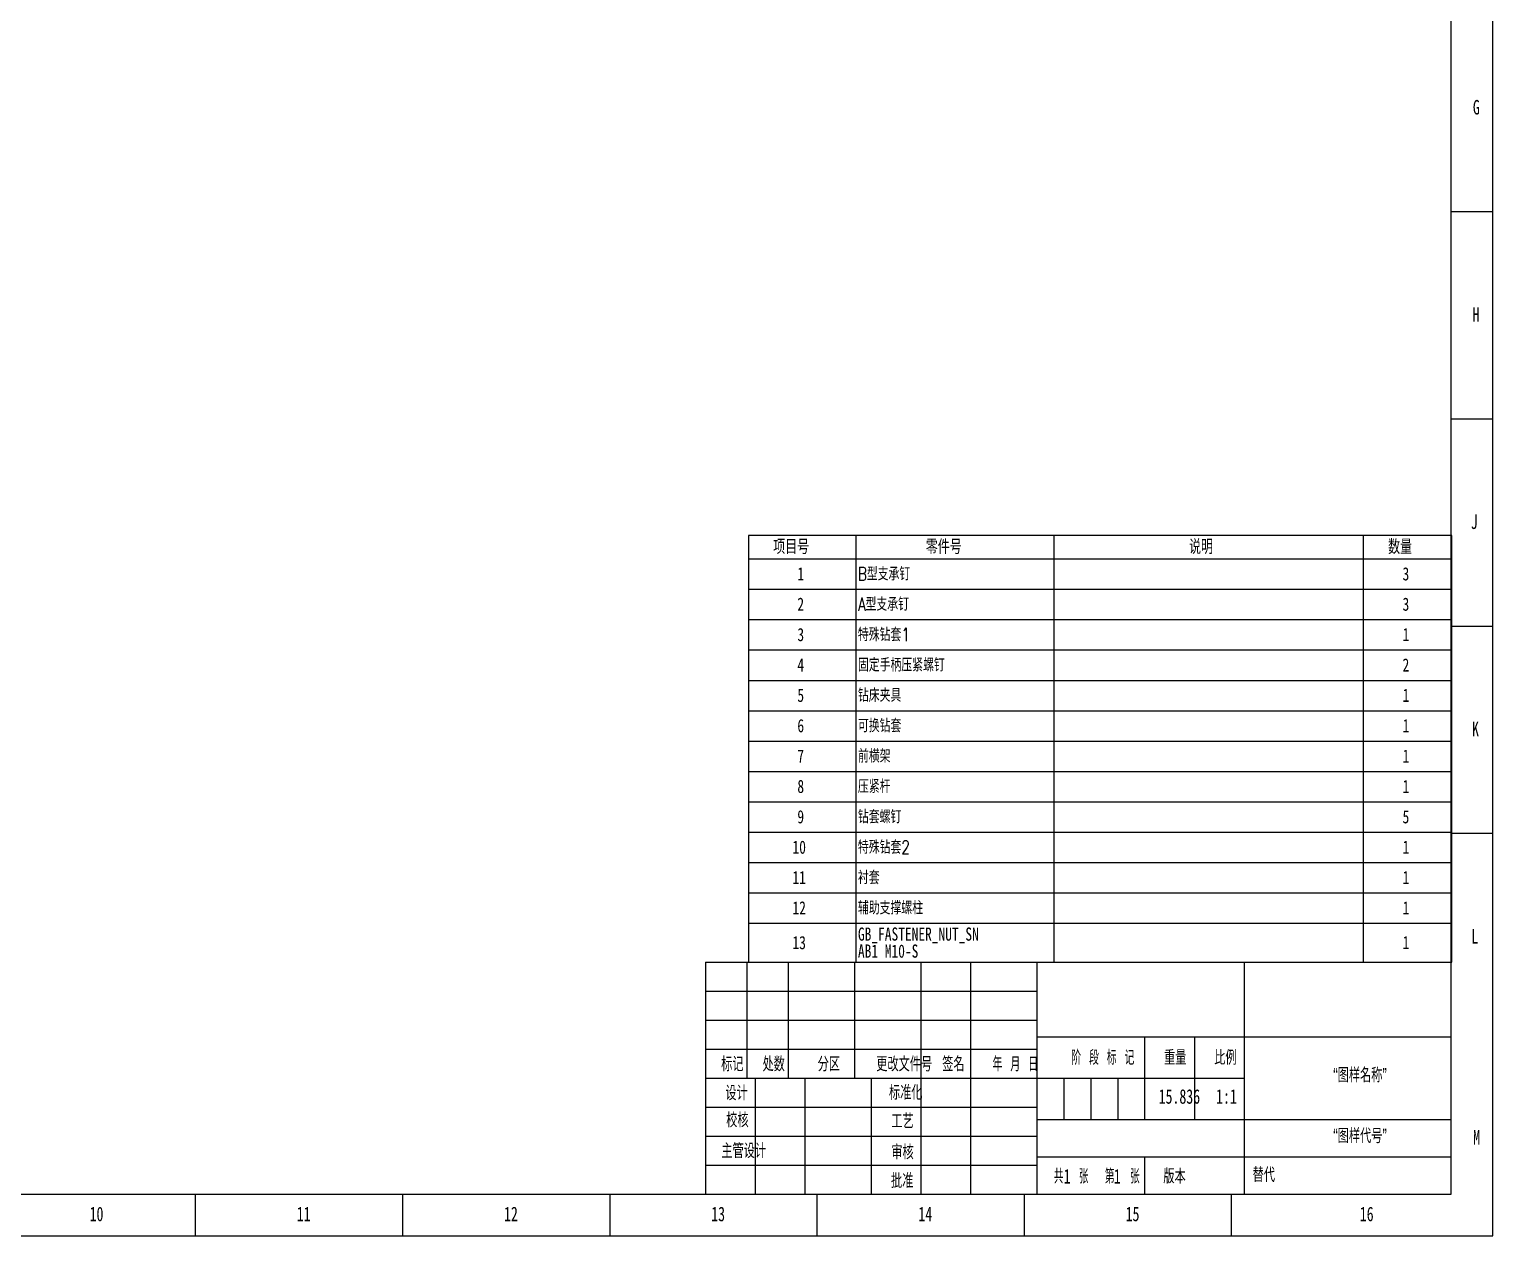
# Model space of a CAD drawing. Header units: millimetres. Extents: x 0 to 841, y 0 to 594.
# Drawn here: x 487.9 to 841, y 0 to 291.1 of the extents above; entities that cross this region are included whole.
import ezdxf

# ---------------------------------------------------------------- set-up
doc = ezdxf.new("R2010")
doc.units = ezdxf.units.MM
for name, color, linetype in [('10', 7, 'Continuous'), ('5', 7, 'Continuous'), ('SLD-0', 7, 'Continuous')]:
    doc.layers.add(name, color=color, linetype=linetype)
doc.styles.add('SLDTEXTSTYLE0', font='TXT', dxfattribs={"width": 0.7, "bigfont": 'bigfont'})
doc.styles.add('SLDTEXTSTYLE1', font='TXT', dxfattribs={"width": 0.62, "bigfont": 'bigfont'})
doc.styles.add('SLDTEXTSTYLE2', font='TXT', dxfattribs={"width": 0.614286, "bigfont": 'bigfont'})
doc.styles.add('SLDTEXTSTYLE3', font='TXT', dxfattribs={"width": 0.6, "bigfont": 'bigfont'})
doc.styles.add('SLDTEXTSTYLE4', font='TXT', dxfattribs={"width": 0.7})
doc.styles.add('SLDTEXTSTYLE5', font='TXT', dxfattribs={"width": 0.75, "bigfont": 'bigfont'})
doc.styles.add('SLDTEXTSTYLE6', font='TXT', dxfattribs={"width": 0.75})

# ---------------------------------------------------------------- blocks, each defined once
blk = doc.blocks.new('SW_TABLEANNOTATION_0')
at = {"layer": '10', "color": 0}
for p, q in [((0, 0), (0, -102.99)), ((169.69, 0), (0, 0)), ((25.88, 0), (25.88, -5.66)), ((73.63, 0), (73.63, -5.66)), ((148.26, 0), (148.26, -5.66)), ((169.69, -102.99), (169.69, 0)), ((0, -5.66), (169.69, -5.66)), ((25.88, -5.66), (25.88, -102.99)), ((73.63, -5.66), (73.63, -102.99)), ((148.26, -5.66), (148.26, -102.99)), ((0, -12.99), (169.69, -12.99)), ((0, -20.31), (169.69, -20.31)), ((0, -27.64), (169.69, -27.64)), ((0, -34.97), (169.69, -34.97)), ((0, -42.29), (169.69, -42.29)), ((0, -49.62), (169.69, -49.62)), ((0, -56.95), (169.69, -56.95)), ((0, -64.28), (169.69, -64.28)), ((0, -71.6), (169.69, -71.6)), ((0, -78.93), (169.69, -78.93)), ((0, -86.26), (169.69, -86.26)), ((0, -93.58), (169.69, -93.58)), ((0, -102.99), (169.69, -102.99))]:
    blk.add_line(p, q, dxfattribs=at)
at = {"layer": '10', "color": 0, "attachment_point": 1}
for s, insert, char_height, style in [('项\\M+196DA\\M+18D86', (5.94, -1.01), 3.5, 'SLDTEXTSTYLE5'), ('\\M+197EB\\M+18C8F\\M+18D86', (42.76, -1.01), 3.5, 'SLDTEXTSTYLE5'), ('说\\M+196BE', (106.28, -1.01), 3.5, 'SLDTEXTSTYLE5'), ('\\M+19094\\M+197CA', (154.31, -1.01), 3.5, 'SLDTEXTSTYLE5'), ('1', (11.77, -7.69), 3.17, 'SLDTEXTSTYLE6'), ('B\\M+18C5E\\M+18E78\\M+18FB3钉', (26.38, -7.69), 3.175, 'SLDTEXTSTYLE5'), ('3', (157.8, -7.69), 3.17, 'SLDTEXTSTYLE6'), ('2', (11.77, -15.01), 3.17, 'SLDTEXTSTYLE6'), ('A\\M+18C5E\\M+18E78\\M+18FB3钉', (26.38, -15.01), 3.175, 'SLDTEXTSTYLE5'), ('3', (157.8, -15.01), 3.17, 'SLDTEXTSTYLE6'), ('3', (11.77, -22.34), 3.17, 'SLDTEXTSTYLE6'), ('\\M+193C1\\M+18EEA钻\\M+193851', (26.38, -22.34), 3.175, 'SLDTEXTSTYLE5'), ('1', (157.8, -22.34), 3.17, 'SLDTEXTSTYLE6'), ('4', (11.77, -29.67), 3.17, 'SLDTEXTSTYLE6'), ('\\M+18CC5\\M+192E8\\M+18EE8\\M+195BF压紧\\M+19786钉', (26.38, -29.67), 3.175, 'SLDTEXTSTYLE5'), ('2', (157.8, -29.67), 3.17, 'SLDTEXTSTYLE6'), ('5', (11.77, -36.99), 3.17, 'SLDTEXTSTYLE6'), ('钻\\M+18FB0夹\\M+18BEF', (26.38, -36.99), 3.175, 'SLDTEXTSTYLE5'), ('1', (157.8, -36.99), 3.17, 'SLDTEXTSTYLE6'), ('6', (11.77, -44.32), 3.17, 'SLDTEXTSTYLE6'), ('\\M+189C2换钻\\M+19385', (26.38, -44.32), 3.175, 'SLDTEXTSTYLE5'), ('1', (157.8, -44.32), 3.17, 'SLDTEXTSTYLE6'), ('7', (11.77, -51.65), 3.17, 'SLDTEXTSTYLE6'), ('\\M+1914F\\M+189A1\\M+189CB', (26.38, -51.65), 3.175, 'SLDTEXTSTYLE5'), ('1', (157.8, -51.65), 3.17, 'SLDTEXTSTYLE6'), ('8', (11.77, -58.97), 3.17, 'SLDTEXTSTYLE6'), ('压紧\\M+19E57', (26.38, -58.97), 3.175, 'SLDTEXTSTYLE5'), ('1', (157.8, -58.97), 3.17, 'SLDTEXTSTYLE6'), ('9', (11.77, -66.3), 3.17, 'SLDTEXTSTYLE6'), ('钻\\M+19385\\M+19786钉', (26.38, -66.3), 3.175, 'SLDTEXTSTYLE5'), ('5', (157.8, -66.3), 3.17, 'SLDTEXTSTYLE6'), ('10', (10.59, -73.63), 3.175, 'SLDTEXTSTYLE6'), ('\\M+193C1\\M+18EEA钻\\M+193852', (26.38, -73.63), 3.175, 'SLDTEXTSTYLE5'), ('1', (157.8, -73.63), 3.17, 'SLDTEXTSTYLE6'), ('11', (10.59, -80.95), 3.175, 'SLDTEXTSTYLE6'), ('衬\\M+19385', (26.38, -80.95), 3.175, 'SLDTEXTSTYLE5'), ('1', (157.8, -80.95), 3.17, 'SLDTEXTSTYLE6'), ('辅\\M+18F95\\M+18E78撑\\M+19786\\M+1928C', (26.38, -88.28), 3.175, 'SLDTEXTSTYLE5'), ('12', (10.59, -88.28), 3.175, 'SLDTEXTSTYLE6'), ('1', (157.8, -88.28), 3.17, 'SLDTEXTSTYLE6'), ('GB_FASTENER_NUT_SN', (26.38, -94.6), 3.175, 'SLDTEXTSTYLE6'), ('13', (10.59, -96.65), 3.175, 'SLDTEXTSTYLE6'), ('AB1 M10-S', (26.38, -98.7), 3.175, 'SLDTEXTSTYLE6'), ('1', (157.8, -96.65), 3.17, 'SLDTEXTSTYLE6')]:
    blk.add_mtext(s, dxfattribs=dict(at, insert=insert, char_height=char_height, style=style))

msp = doc.modelspace()

# ---------------------------------------------------------------- linework, layer by layer
at = {"layer": '5', "color": 7}
for p, q in [((841, 0), (841, 594)), ((651, 59), (731, 59)), ((651, 52), (731, 52)), ((737.5, 38), (737.5, 28)), ((744, 38), (744, 28)), ((750.5, 38), (750.5, 28)), ((0, 0), (841, 0))]:
    msp.add_line(p, q, dxfattribs=at)
at = {"layer": '5', "color": 7, "lineweight": 25}
for p, q in [((831, 10), (831, 584)), ((651, 66), (831, 66)), ((651, 66), (651, 10)), ((661, 66), (661, 38)), ((671, 66), (671, 38)), ((687, 66), (687, 38)), ((703, 66), (703, 10)), ((715, 66), (715, 10)), ((731, 66), (731, 10)), ((781, 66), (781, 38)), ((731, 48), (831, 48)), ((757, 48), (757, 28)), ((769, 48), (769, 28)), ((651, 45), (731, 45)), ((651, 38), (781, 38)), ((663, 38), (663, 10)), ((675, 38), (675, 10)), ((691, 38), (691, 10)), ((781, 38), (781, 10)), ((651, 31), (731, 31)), ((731, 28), (831, 28)), ((651, 24), (731, 24)), ((731, 19), (831, 19.03)), ((651, 17), (731, 17)), ((0, 10), (831, 10))]:
    msp.add_line(p, q, dxfattribs=at)
at = {"layer": '5'}
for p, q in [((841, 247), (831, 247)), ((841, 197), (831, 197)), ((841, 147), (831, 147)), ((841, 97), (831, 97)), ((528, 0), (528, 10)), ((578, 0), (578, 10)), ((628, 0), (628, 10)), ((678, 0), (678, 10)), ((728, 0), (728, 10)), ((778, 0), (778, 10))]:
    msp.add_line(p, q, dxfattribs=at)
at = {"layer": '5', "lineweight": 25}
msp.add_line((757, 19.01), (757, 10), dxfattribs=at)

# ---------------------------------------------------------------- block references
at = {"layer": '10'}
msp.add_blockref('SW_TABLEANNOTATION_0', (661.44, 168.96), dxfattribs=at)

# ---------------------------------------------------------------- texts
at = {"layer": '10', "char_height": 3.5}
for s, insert, attachment_point, style in [('G', (837.04, 274), 2, 'SLDTEXTSTYLE4'), ('H', (836.93, 224), 2, 'SLDTEXTSTYLE4'), ('J', (836.52, 174), 2, 'SLDTEXTSTYLE4'), ('K', (836.82, 124), 2, 'SLDTEXTSTYLE4'), ('L', (836.68, 74), 2, 'SLDTEXTSTYLE4'), ('\\M+18167图样\\M+196BC\\M+18FCC\\M+18168', (808.99, 40.49), 2, 'SLDTEXTSTYLE0'), ('15.836', (765.39, 35.35), 2, 'SLDTEXTSTYLE4'), ('1:1', (776.75, 35.35), 2, 'SLDTEXTSTYLE4'), ('\\M+18D5A\\M+18A6A', (658.73, 29.67), 2, 'SLDTEXTSTYLE0'), ('\\M+18167图样\\M+191E3\\M+18D86\\M+18168', (808.99, 25.83), 2, 'SLDTEXTSTYLE0'), ('M', (837.1, 25.5), 2, 'SLDTEXTSTYLE4'), ('\\M+18EE5\\M+18AC7设计', (660.26, 22.22), 2, 'SLDTEXTSTYLE0'), ('1', (737.45, 16.09), 1, 'SLDTEXTSTYLE4'), ('1', (749.57, 16.09), 1, 'SLDTEXTSTYLE4'), ('10', (504.09, 7), 2, 'SLDTEXTSTYLE4'), ('11', (554.09, 7), 2, 'SLDTEXTSTYLE4'), ('12', (604.09, 7), 2, 'SLDTEXTSTYLE4'), ('13', (654.09, 7), 2, 'SLDTEXTSTYLE4'), ('14', (704.09, 7), 2, 'SLDTEXTSTYLE4'), ('15', (754.09, 7), 2, 'SLDTEXTSTYLE4'), ('16', (810.59, 7), 2, 'SLDTEXTSTYLE4')]:
    msp.add_mtext(s, dxfattribs=dict(at, insert=insert, attachment_point=attachment_point, style=style))
at = {"layer": '10', "color": 7, "char_height": 3.5, "attachment_point": 2}
for s, insert, style in [('标记', (657.52, 43.15), 'SLDTEXTSTYLE0'), ('处\\M+19094', (667.5, 43.15), 'SLDTEXTSTYLE0'), ('\\M+195AA\\M+18BE6', (680.8, 43.15), 'SLDTEXTSTYLE0'), ('\\M+18D58\\M+189FC\\M+195B6\\M+18C8F\\M+18D86', (698.99, 43.15), 'SLDTEXTSTYLE0'), ('签\\M+196BC', (710.85, 43.15), 'SLDTEXTSTYLE0'), ('\\M+1944E \\M+18C8E \\M+193FA', (725.8, 43.15), 'SLDTEXTSTYLE1'), ('阶 \\M+19269 标 记', (746.91, 44.73), 'SLDTEXTSTYLE2'), ('\\M+18F64\\M+197CA', (764.38, 44.73), 'SLDTEXTSTYLE0'), ('\\M+194E4\\M+197E1', (776.5, 44.73), 'SLDTEXTSTYLE0'), ('设计', (658.53, 36.17), 'SLDTEXTSTYLE0'), ('标\\M+18F79\\M+189BB', (699.35, 36.28), 'SLDTEXTSTYLE0'), ('\\M+18D48艺', (698.57, 29.37), 'SLDTEXTSTYLE0'), ('审\\M+18A6A', (698.57, 21.92), 'SLDTEXTSTYLE0'), ('\\M+194E1\\M+18F79', (698.49, 15.01), 'SLDTEXTSTYLE0'), ('\\M+18BA4  张', (739.27, 16.09), 'SLDTEXTSTYLE3'), ('\\M+191E6  张', (751.61, 16.09), 'SLDTEXTSTYLE3'), ('\\M+194C5\\M+1967B', (764.21, 16.09), 'SLDTEXTSTYLE0')]:
    msp.add_mtext(s, dxfattribs=dict(at, insert=insert, style=style))
at = {"layer": 'SLD-0', "insert": (783.07, 16.45), "char_height": 3.5, "attachment_point": 1, "style": 'SLDTEXTSTYLE0'}
msp.add_mtext('\\M+191D6\\M+191E3', dxfattribs=at)

doc.saveas('drawing.dxf')
